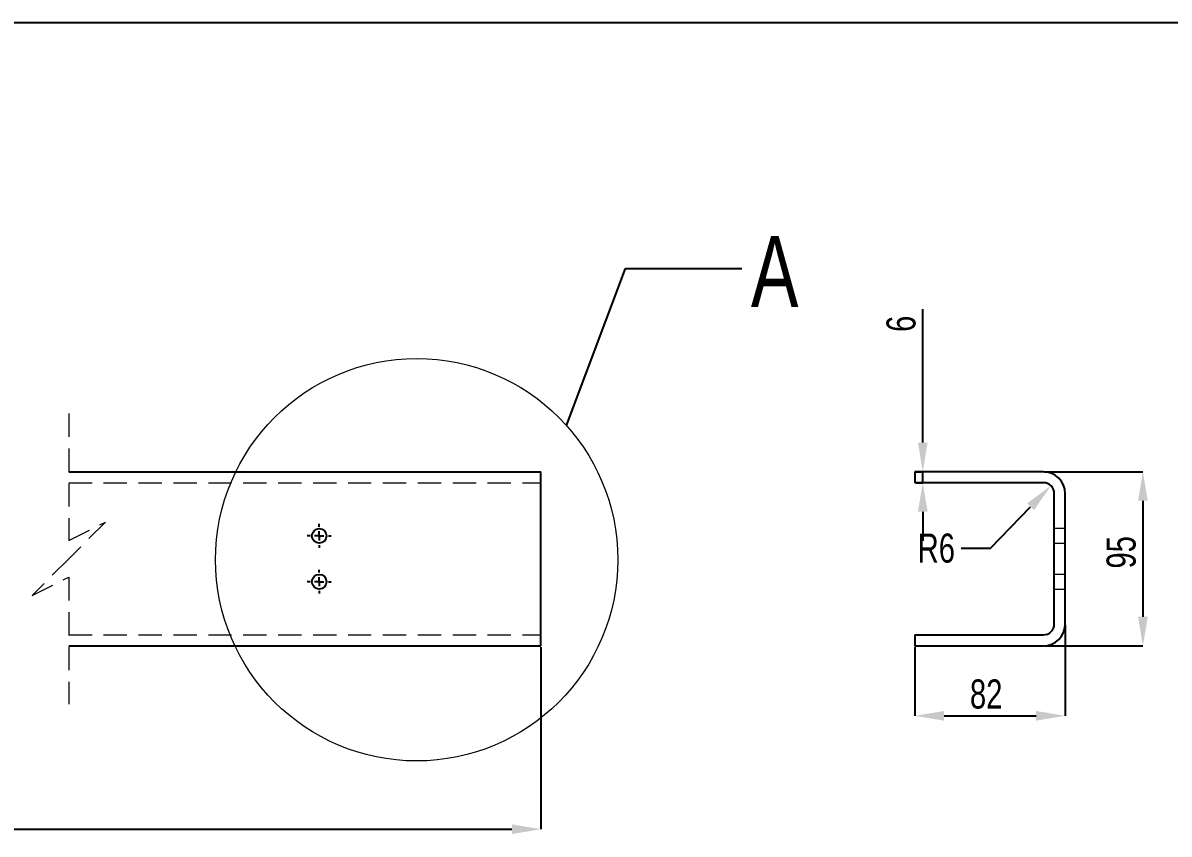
# Model space of a CAD drawing. Header units: millimetres. Extents: x 15 to 1268, y -316 to 292.
# Drawn here: x 928.7 to 991.2, y 61.3 to 105.6 of the extents above; entities that cross this region are included whole.
import ezdxf

# ---------------------------------------------------------------- set-up
doc = ezdxf.new("R2010")
doc.units = ezdxf.units.MM
doc.header["$PDSIZE"] = -1
doc.linetypes.add('HIDDEN', pattern=[1.905, 1.27, -0.635])
doc.layers.add('FORMAT', color=7, linetype='Continuous')
doc.styles.add('SLDTEXTSTYLE0', font='TXT', dxfattribs={"width": 0.75})
doc.dimstyles.new('SLDDIMSTYLE14', dxfattribs={"dimtxt": 0.18, "dimasz": 1.5875, "dimexe": 0, "dimexo": 0.0625, "dimgap": 0, "dimtad": 0, "dimtih": 1, "dimtoh": 1, "dimdec": 0, "dimrnd": 1e-09, "dimzin": 0, "dimdsep": 46, "dimtxsty": 'Standard', "dimblk1": 'NONE', "dimblk2": 'NONE', "dimsah": 1, "dimcen": 0.09, "dimadec": 0, "dimazin": 0, "dimtfac": 1.5875, "dimtdec": 0, "dimtofl": 0, "dimtmove": 0, "dimatfit": 3, "dimldrblk": 'NONE', "dimfxl": 1, "dimfrac": 2, "dimtolj": 1, "dimtzin": 0, "dimarcsym": 0})
doc.dimstyles.new('SLDDIMSTYLE15', dxfattribs={"dimtxt": 1.5875, "dimasz": 1.5875, "dimexe": 0, "dimexo": 0.0625, "dimgap": 0.396875, "dimtad": 0, "dimtih": 1, "dimtoh": 1, "dimdec": 0, "dimlfac": 10, "dimrnd": 1e-09, "dimzin": 12, "dimdsep": 46, "dimtxsty": 'SLDTEXTSTYLE0', "dimsah": 1, "dimcen": 0, "dimadec": 0, "dimazin": 3, "dimtfac": 1, "dimtdec": 0, "dimtofl": 0, "dimtmove": 1, "dimatfit": 3, "dimfxl": 1, "dimfrac": 2, "dimtolj": 1, "dimtzin": 12, "dimarcsym": 0})
doc.dimstyles.new('SLDDIMSTYLE3', dxfattribs={"dimtxt": 1.5875, "dimasz": 1.5875, "dimexe": 0, "dimexo": 0.0625, "dimgap": 0.396875, "dimtad": 1, "dimdec": 0, "dimlfac": 10, "dimrnd": 1e-09, "dimzin": 12, "dimdsep": 46, "dimtxsty": 'SLDTEXTSTYLE0', "dimsah": 1, "dimcen": 0.09, "dimadec": 0, "dimazin": 3, "dimtfac": 1, "dimtdec": 0, "dimtofl": 0, "dimtmove": 0, "dimatfit": 3, "dimfxl": 1, "dimfrac": 2, "dimtolj": 1, "dimtzin": 12, "dimarcsym": 0})
doc.dimstyles.new('SLDDIMSTYLE4', dxfattribs={"dimtxt": 1.5875, "dimasz": 1.5875, "dimexe": 0, "dimexo": 0.0625, "dimgap": 0.396875, "dimtad": 1, "dimdec": 0, "dimlfac": 10, "dimrnd": 1e-09, "dimzin": 12, "dimdsep": 46, "dimtxsty": 'SLDTEXTSTYLE0', "dimsah": 1, "dimcen": 0.09, "dimadec": 0, "dimazin": 3, "dimtfac": 1, "dimtdec": 0, "dimtmove": 0, "dimatfit": 0, "dimfxl": 1, "dimfrac": 2, "dimtolj": 1, "dimtzin": 12, "dimarcsym": 0})

# ---------------------------------------------------------------- blocks, each defined once
blk = doc.blocks.new('*D781')
at = {"layer": 'Defpoints', "color": 0}
for p in [(894.891, 71.608), (956.933, 71.608), (956.933, 61.608)]:
    blk.add_point(p, dxfattribs=at)
at = {"layer": 'FORMAT', "color": 0, "lineweight": -2}
for p, q in [((894.891, 71.546), (894.891, 61.608)), ((956.933, 71.546), (956.933, 61.608)), ((896.478, 61.608), (955.345, 61.608))]:
    blk.add_line(p, q, dxfattribs=at)
at = {"layer": 'FORMAT', "color": 0}
for points in [[(896.478, 61.873), (896.478, 61.344), (894.891, 61.608)], [(955.345, 61.873), (955.345, 61.344), (956.933, 61.608)]]:
    blk.add_solid(points, dxfattribs=at)
at = {"layer": 'FORMAT', "color": 0, "insert": (925.361, 63.593), "char_height": 1.5875, "attachment_point": 2, "style": 'SLDTEXTSTYLE0'}
blk.add_mtext('\\A1;2484', dxfattribs=at)
blk = doc.blocks.new('SW_CENTERMARKSYMBOL_11')
at = {"layer": 'FORMAT', "color": 0}
for p, q in [((0, 0.5), (0, 0.65)), ((-0.5, 0), (-0.65, 0)), ((0, 0), (-0.25, 0)), ((0, 0), (0, 0.25)), ((0, 0), (0, -0.25)), ((0, 0), (0.25, 0)), ((0.5, 0), (0.65, 0)), ((0, -0.5), (0, -0.65))]:
    blk.add_line(p, q, dxfattribs=at)
blk = doc.blocks.new('SW_CENTERMARKSYMBOL_12')
at = {"layer": 'FORMAT', "color": 0}
for p, q in [((0, 0.5), (0, 0.65)), ((-0.5, 0), (-0.65, 0)), ((0, 0), (-0.25, 0)), ((0, 0), (0, 0.25)), ((0, 0), (0, -0.25)), ((0, 0), (0.25, 0)), ((0.5, 0), (0.65, 0)), ((0, -0.5), (0, -0.65))]:
    blk.add_line(p, q, dxfattribs=at)
blk = doc.blocks.new('_None')
blk = doc.blocks.new('*D782')
at = {"layer": 'Defpoints', "color": 0}
for p in [(985.541, 72.808), (977.341, 71.608), (985.541, 67.794)]:
    blk.add_point(p, dxfattribs=at)
at = {"layer": 'FORMAT', "color": 0, "lineweight": -2}
for p, q in [((985.541, 72.746), (985.541, 67.794)), ((977.341, 71.546), (977.341, 67.794)), ((978.929, 67.794), (983.954, 67.794))]:
    blk.add_line(p, q, dxfattribs=at)
at = {"layer": 'FORMAT', "color": 0}
for points in [[(978.929, 68.058), (978.929, 67.529), (977.341, 67.794)], [(983.954, 68.058), (983.954, 67.529), (985.541, 67.794)]]:
    blk.add_solid(points, dxfattribs=at)
at = {"layer": 'FORMAT', "color": 0, "insert": (981.228, 69.778), "char_height": 1.5875, "attachment_point": 2, "style": 'SLDTEXTSTYLE0'}
blk.add_mtext('\\A1;82', dxfattribs=at)
blk = doc.blocks.new('*D783')
at = {"layer": 'Defpoints', "color": 0}
for p in [(984.341, 81.108), (984.341, 71.608), (989.78, 71.608)]:
    blk.add_point(p, dxfattribs=at)
at = {"layer": 'FORMAT', "color": 0, "lineweight": -2}
for p, q in [((984.404, 81.108), (989.78, 81.108)), ((989.78, 79.521), (989.78, 73.196)), ((984.404, 71.608), (989.78, 71.608))]:
    blk.add_line(p, q, dxfattribs=at)
at = {"layer": 'FORMAT', "color": 0}
for points in [[(989.516, 79.521), (990.045, 79.521), (989.78, 81.108)], [(989.516, 73.196), (990.045, 73.196), (989.78, 71.608)]]:
    blk.add_solid(points, dxfattribs=at)
at = {"layer": 'FORMAT', "color": 0, "insert": (987.796, 76.712), "char_height": 1.5875, "attachment_point": 2, "rotation": 90, "style": 'SLDTEXTSTYLE0'}
blk.add_mtext('\\A1;95', dxfattribs=at)
blk = doc.blocks.new('*D784')
at = {"layer": 'Defpoints', "color": 0}
for p in [(977.341, 81.108), (977.341, 80.508), (977.769, 80.508)]:
    blk.add_point(p, dxfattribs=at)
at = {"layer": 'FORMAT', "color": 0, "lineweight": -2}
for p, q in [((977.769, 82.696), (977.769, 89.97)), ((977.404, 81.108), (977.769, 81.108)), ((977.769, 80.508), (977.769, 81.108)), ((977.404, 80.508), (977.769, 80.508)), ((977.769, 78.921), (977.769, 77.333))]:
    blk.add_line(p, q, dxfattribs=at)
at = {"layer": 'FORMAT', "color": 0}
for points in [[(977.504, 82.696), (978.033, 82.696), (977.769, 81.108)], [(977.504, 78.921), (978.033, 78.921), (977.769, 80.508)]]:
    blk.add_solid(points, dxfattribs=at)
at = {"layer": 'FORMAT', "color": 0, "insert": (975.784, 89.176), "char_height": 1.5875, "attachment_point": 2, "rotation": 90, "style": 'SLDTEXTSTYLE0'}
blk.add_mtext('\\A1;6', dxfattribs=at)
blk = doc.blocks.new('*D785')
at = {"layer": 'Defpoints', "color": 0}
for p in [(984.76, 80.339), (984.341, 79.908)]:
    blk.add_point(p, dxfattribs=at)
at = {"layer": 'FORMAT', "color": 0, "lineweight": -2}
for p, q in [((981.459, 76.942), (983.653, 79.2)), ((979.872, 76.942), (981.459, 76.942))]:
    blk.add_line(p, q, dxfattribs=at)
at = {"layer": 'FORMAT', "color": 0}
blk.add_solid([(983.464, 79.385), (983.843, 79.016), (984.76, 80.339)], dxfattribs=at)
at = {"layer": 'FORMAT', "color": 0, "insert": (977.49, 77.736), "char_height": 1.5875, "attachment_point": 1, "style": 'SLDTEXTSTYLE0'}
blk.add_mtext('\\A1;R6', dxfattribs=at)

msp = doc.modelspace()

# ---------------------------------------------------------------- linework, layer by layer
at = {"color": 7, "linetype": 'HIDDEN', "lineweight": 18}
for p, q in [((931.16355946, 84.2833), (931.16355946, 77.3583)), ((931.16355729, 80.50829984), (956.9326241, 80.50829984)), ((931.16355946, 77.3583), (933.16355946, 78.3583)), ((933.16355946, 78.3583), (931.16355946, 76.3583)), ((985.54149122, 78.0083), (984.94149122, 78.0083)), ((984.94149122, 77.2083), (985.54149122, 77.2083)), ((931.16355946, 76.3583), (929.16355946, 74.3583)), ((929.16355946, 74.3583), (931.16355946, 75.3583)), ((931.16355946, 75.3583), (931.16355946, 68.4333)), ((985.54149122, 75.5083), (984.94149122, 75.5083)), ((984.94149122, 74.7083), (985.54149122, 74.7083)), ((931.16355729, 72.20830015), (956.9326241, 72.20830015))]:
    msp.add_line(p, q, dxfattribs=at)
at = {"color": 7, "linetype": 'Continuous', "lineweight": 25}
for p, q in [((931.16355729, 81.10829994), (956.9326241, 81.10829994)), ((956.9326241, 79.90830011), (956.9326241, 81.10829994)), ((977.34149122, 81.1083), (977.34149122, 80.5083)), ((984.34149122, 81.1083), (977.34149122, 81.1083)), ((984.34149122, 80.5083), (977.34149122, 80.5083)), ((956.9326241, 72.80829988), (956.9326241, 79.90830011)), ((984.94149122, 72.8083), (984.94149122, 79.9083)), ((985.54149122, 72.8083), (985.54149122, 79.9083)), ((956.9326241, 71.60830006), (956.9326241, 72.80829988)), ((977.34149122, 72.2083), (977.34149122, 71.6083)), ((977.34149122, 72.2083), (984.34149122, 72.2083)), ((931.16355729, 71.60830006), (956.9326241, 71.60830006)), ((977.34149122, 71.6083), (984.34149122, 71.6083))]:
    msp.add_line(p, q, dxfattribs=at)
at = {"color": 7, "linetype": 'Continuous', "lineweight": 18}
msp.add_circle((950.15034756, 76.30714785), 10.97462866, dxfattribs=at)
at = {"color": 7, "linetype": 'Continuous', "lineweight": 25}
for centre in [(944.83262864, 77.60829759), (944.83262864, 75.10829765)]:
    msp.add_circle(centre, 0.39999934, dxfattribs=at)
for centre, radius, start, end in [((984.34149122, 79.9083), 1.2, 0, 90), ((984.34149122, 79.9083), 0.6, 0, 90), ((984.34149122, 72.8083), 0.6, 270, 0), ((984.34149122, 72.8083), 1.2, 270, 0)]:
    msp.add_arc(centre, radius, start, end, dxfattribs=at)
at = {"layer": 'FORMAT'}
msp.add_line((993.03086841, 105.58696794), (873.43201491, 105.58696794), dxfattribs=at)

# ---------------------------------------------------------------- block references
for name, p in [('SW_CENTERMARKSYMBOL_11', (944.83263087, 77.60830001)), ('SW_CENTERMARKSYMBOL_12', (944.83263087, 75.10829998))]:
    msp.add_blockref(name, p, dxfattribs=at)

# ---------------------------------------------------------------- texts
at = {"color": 7, "linetype": 'Continuous', "lineweight": 18, "insert": (968.38958328, 93.96998604), "char_height": 3.88055556, "attachment_point": 1, "style": 'SLDTEXTSTYLE0'}
msp.add_mtext('A', dxfattribs=at)

# ---------------------------------------------------------------- dimensions: what is measured, and where the dimension line sits
at = {"layer": 'FORMAT'}
for base, p1, p2, picture, middle in [((977.76886795, 80.5083), (977.34149122, 81.1083), (977.34149122, 80.5083), '*D784', (977.76886795, 89.17622167)), ((989.7803062, 71.6083), (984.34149122, 81.1083), (984.34149122, 71.6083), '*D783', (989.7803062, 76.71227699))]:
    dim = msp.add_linear_dim(base=base, p1=p1, p2=p2, angle=90, dimstyle='SLDDIMSTYLE4', dxfattribs=at)
    dim.commit()
    dim.dimension.update_dxf_attribs({"geometry": picture, "text_midpoint": middle, "dimtype": 160})
dim = msp.add_radius_dim(center=(984.34149122, 79.9083), mpoint=(984.75965503, 80.33857785), dimstyle='SLDDIMSTYLE15', dxfattribs=at)
dim.commit()
dim.dimension.update_dxf_attribs({"geometry": '*D785', "text_midpoint": (981.45906482, 76.94237082), "dimtype": 164})
dim = msp.add_linear_dim(base=(985.54149122, 67.79383127), p1=(977.34149122, 71.6083), p2=(985.54149122, 72.8083), dimstyle='SLDDIMSTYLE4', dxfattribs=at)
dim.commit()
dim.dimension.update_dxf_attribs({"geometry": '*D782', "text_midpoint": (981.22830645, 67.79383127), "dimtype": 160})
dim = msp.add_linear_dim(base=(956.93262572, 61.6083), p1=(894.89093766, 71.6083), p2=(956.93262572, 71.6083), text='2484', dimstyle='SLDDIMSTYLE3', dxfattribs=at)
dim.commit()
dim.dimension.update_dxf_attribs({"geometry": '*D781', "text_midpoint": (925.36102739, 61.6083), "dimtype": 160})

# ---------------------------------------------------------------- leaders
at = {"color": 7, "linetype": 'Continuous', "lineweight": 18, "has_arrowhead": 0}
msp.add_leader([(958.32781284, 83.62640573), (961.53958328, 92.18468891), (967.88958328, 92.18468891)], dimstyle='SLDDIMSTYLE14', dxfattribs=at)

doc.saveas('drawing.dxf')
